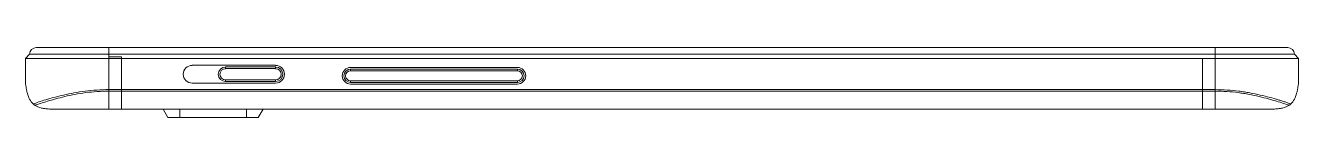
# Paper-space layout '_Right' of a CAD drawing. Header units: millimetres. Extents: x -76 to 76, y -1 to 7.
import ezdxf

# ---------------------------------------------------------------- set-up
doc = ezdxf.new("R2010")
doc.units = ezdxf.units.MM

psp = doc.layouts.new('_Right')

# ---------------------------------------------------------------- linework, layer by layer
at = {"color": 7, "linetype": 'Continuous', "lineweight": 15}
for p, q in [((-76.35, 6.1), (-75.85, 6.6)), ((-75.85, 6.6), (75.85, 6.6)), ((-75.05, 7.4), (75.05, 7.4)), ((-66.35, 2.14), (-66.35, 7.4)), ((-66.35, 6.3), (-64.85, 6.3)), ((-64.85, 2.14), (-64.85, 6.3)), ((66.35, 2.14), (66.35, 7.4)), ((75.85, 6.6), (76.35, 6.1)), ((-76.35, 3.16), (-76.35, 6.1)), ((76.35, 6.1), (-76.35, 6.1)), ((-66.35, 6.1), (-64.85, 6.1)), ((-46.35, 5.27), (-56.35, 5.27)), ((-52.35, 4.87), (-52.35, 5.07)), ((-52.35, 5.07), (-46.35, 5.07)), ((-46.35, 4.87), (-52.35, 4.87)), ((-46.35, 4.87), (-46.35, 5.07)), ((-17.35, 5.01), (-37.35, 5.01)), ((-37.35, 4.61), (-37.35, 4.81)), ((-37.35, 4.81), (-17.35, 4.81)), ((-17.35, 4.61), (-37.35, 4.61)), ((-17.35, 4.61), (-17.35, 4.81)), ((64.85, 2.14), (64.85, 6.1)), ((76.35, 6.1), (76.35, 3.16)), ((-56.35, 3.12), (-46.35, 3.12)), ((-52.35, 3.32), (-52.35, 3.52)), ((-52.35, 3.52), (-46.35, 3.52)), ((-46.35, 3.32), (-52.35, 3.32)), ((-46.35, 3.32), (-46.35, 3.52)), ((-37.35, 3.21), (-37.35, 3.41)), ((-37.35, 3.41), (-17.35, 3.41)), ((-17.35, 3.21), (-37.35, 3.21)), ((-17.35, 3.21), (-17.35, 3.41)), ((-66.35, 2.34), (66.35, 2.34)), ((-64.85, 2.14), (-66.35, 2.14)), ((64.85, 2.16), (-64.85, 2.16)), ((-37.35, 3.01), (-17.35, 3.01)), ((64.85, 2.14), (66.35, 2.14)), ((-73.34, 0), (-70.07, 0)), ((-69.98, 0), (-66.35, 0)), ((-64.85, 0), (64.85, 0)), ((-59.85, 0), (-59.27, -1)), ((-57.85, -1), (-57.85, 0)), ((-49.85, -1), (-49.85, 0)), ((-48.43, -1), (-47.85, 0)), ((66.35, 0), (69.98, 0)), ((70.07, 0), (73.34, 0)), ((-64.85, 0), (-66.35, 0)), ((-64.85, -0.02), (-66.35, -0.02)), ((-48.43, -1), (-59.27, -1)), ((64.85, 0), (66.35, 0)), ((64.85, -0.02), (66.35, -0.02))]:
    psp.add_line(p, q, dxfattribs=at)
for centre, radius, start, end in [((-75.05, 6.6), 0.8, 90, 180), ((75.05, 6.6), 0.8, 0, 90), ((-56.35, 4.19), 1.07, 90, 270), ((-52.35, 4.19), 0.872, 90, 270), ((-52.35, 4.19), 0.672, 90, 270), ((-46.35, 4.19), 1.07, 270, 90), ((-46.35, 4.19), 0.872, 270, 90), ((-46.35, 4.19), 0.672, 270, 90), ((-37.35, 4.01), 1, 90, 270), ((-37.35, 4.01), 0.8, 90, 270), ((-37.35, 4.01), 0.6, 90, 270), ((-17.35, 4.01), 1, 270, 90), ((-17.35, 4.01), 0.8, 270, 90), ((-17.35, 4.01), 0.6, 270, 90)]:
    psp.add_arc(centre, radius, start, end, dxfattribs=at)
for points, knots in [([(-75.43, 0.62), (-75.6, 0.77), (-75.74, 0.96), (-75.96, 1.39), (-76.05, 1.64), (-76.16, 2.02), (-76.19, 2.16), (-76.24, 2.42), (-76.26, 2.55), (-76.3, 2.8), (-76.32, 2.92), (-76.34, 3.05), (-76.34, 3.09), (-76.35, 3.14), (-76.35, 3.16), (-76.35, 3.16)], [0, 0, 0, 0, 0.25, 0.25, 0.5, 0.5, 0.625, 0.625, 0.75, 0.75, 0.875, 0.875, 0.9375, 0.9375, 1, 1, 1, 1]), ([(76.35, 3.16), (76.35, 3.16), (76.35, 3.14), (76.34, 3.09), (76.34, 3.05), (76.32, 2.92), (76.3, 2.8), (76.26, 2.55), (76.24, 2.42), (76.19, 2.16), (76.16, 2.03), (76.05, 1.64), (75.96, 1.4), (75.74, 0.96), (75.6, 0.77), (75.43, 0.62)], [0, 0, 0, 0, 0.0625, 0.0625, 0.125, 0.125, 0.25, 0.25, 0.375, 0.375, 0.5, 0.5, 0.75, 0.75, 1, 1, 1, 1]), ([(-75.43, 0.62), (-75.24, 0.69), (-75.01, 0.77), (-74.5, 0.94), (-74.21, 1.03), (-73.59, 1.22), (-73.26, 1.31), (-72.55, 1.51), (-72.17, 1.6), (-70.97, 1.88), (-70.12, 2.04), (-68.74, 2.22), (-68.27, 2.26), (-67.32, 2.33), (-66.84, 2.34), (-66.35, 2.34)], [0, 0, 0, 0, 0.125, 0.125, 0.25, 0.25, 0.375, 0.375, 0.5, 0.5, 0.75, 0.75, 0.875, 0.875, 1, 1, 1, 1]), ([(-66.35, 2.16), (-66.82, 2.16), (-67.29, 2.14), (-68.22, 2.08), (-68.68, 2.04), (-70.01, 1.86), (-70.85, 1.7), (-72.01, 1.42), (-72.38, 1.33), (-73.07, 1.14), (-73.39, 1.04), (-74, 0.86), (-74.28, 0.76), (-74.78, 0.59), (-75.01, 0.52), (-75.2, 0.44)], [0, 0, 0, 0, 0.125, 0.125, 0.25, 0.25, 0.5, 0.5, 0.625, 0.625, 0.75, 0.75, 0.875, 0.875, 1, 1, 1, 1]), ([(-66.35, 0), (-66.35, 0.03), (-66.35, 0.18), (-66.35, 0.63), (-66.35, 1.28), (-66.35, 1.83), (-66.35, 2.14)], [0, 0, 0, 0, 0.283277, 0.565486, 0.784394, 1, 1, 1, 1]), ([(-64.85, 0), (-64.85, 0.03), (-64.85, 0.18), (-64.85, 0.63), (-64.85, 1.28), (-64.85, 1.83), (-64.85, 2.14)], [0, 0, 0, 0, 0.283277, 0.565486, 0.784394, 1, 1, 1, 1]), ([(64.85, 0), (64.85, 0.03), (64.85, 0.18), (64.85, 0.63), (64.85, 1.28), (64.85, 1.83), (64.85, 2.14)], [0, 0, 0, 0, 0.283277, 0.565486, 0.784394, 1, 1, 1, 1]), ([(66.35, 2.34), (67.32, 2.34), (68.27, 2.28), (69.41, 2.13), (69.64, 2.1), (70.09, 2.03), (70.31, 1.99), (70.95, 1.87), (71.37, 1.78), (72.16, 1.6), (72.55, 1.51), (73.26, 1.31), (73.59, 1.22), (74.05, 1.08), (74.2, 1.03), (74.48, 0.94), (74.62, 0.9), (75.01, 0.77), (75.24, 0.69), (75.43, 0.62)], [0, 0, 0, 0, 0.25, 0.25, 0.3125, 0.3125, 0.375, 0.375, 0.5, 0.5, 0.625, 0.625, 0.75, 0.75, 0.8125, 0.8125, 0.875, 0.875, 1, 1, 1, 1]), ([(75.2, 0.44), (75.01, 0.52), (74.78, 0.59), (74.28, 0.77), (74, 0.86), (73.39, 1.04), (73.07, 1.14), (72.38, 1.33), (72, 1.42), (71.23, 1.61), (70.83, 1.69), (70.2, 1.81), (69.99, 1.85), (69.55, 1.92), (69.33, 1.95), (68.21, 2.1), (67.3, 2.16), (66.35, 2.16)], [0, 0, 0, 0, 0.125, 0.125, 0.25, 0.25, 0.375, 0.375, 0.5, 0.5, 0.625, 0.625, 0.6875, 0.6875, 0.75, 0.75, 1, 1, 1, 1]), ([(66.35, 0), (66.35, 0.03), (66.35, 0.18), (66.35, 0.63), (66.35, 1.28), (66.35, 1.83), (66.35, 2.14)], [0, 0, 0, 0, 0.283277, 0.565486, 0.784394, 1, 1, 1, 1]), ([(-75.2, 0.44), (-75.21, 0.45), (-75.23, 0.46), (-75.27, 0.49), (-75.3, 0.51), (-75.35, 0.55), (-75.37, 0.57), (-75.41, 0.6), (-75.42, 0.61), (-75.43, 0.62)], [0, 0, 0, 0, 0.25, 0.25, 0.5, 0.5, 0.75, 0.75, 1, 1, 1, 1]), ([(-75.2, 0.44), (-74.99, 0.3), (-74.73, 0.2), (-74.26, 0.09), (-74.09, 0.07), (-73.82, 0.03), (-73.72, 0.02), (-73.53, 0.01), (-73.43, 0), (-73.34, 0)], [0, 0, 0, 0, 0.5, 0.5, 0.75, 0.75, 0.875, 0.875, 1, 1, 1, 1]), ([(-70.07, 0), (-70.05, 0), (-70.02, 0), (-69.99, 0), (-69.98, 0)], [0, 0, 0, 0, 0.5015431, 1, 1, 1, 1]), ([(66.35, 0.24), (66.35, 0.22), (66.35, 0.18), (66.35, 0.12), (66.35, 0.08), (66.35, 0.04), (66.35, 0.02), (66.35, 0.02)], [0, 0, 0, 0, 0.194375, 0.391503, 0.591445, 0.794259, 1, 1, 1, 1]), ([(69.98, 0), (69.99, 0), (70.02, 0), (70.05, 0), (70.07, 0)], [0, 0, 0, 0, 0.498457, 1, 1, 1, 1]), ([(73.34, 0), (73.43, 0), (73.53, 0.01), (73.72, 0.02), (73.82, 0.03), (74.09, 0.07), (74.26, 0.09), (74.73, 0.2), (74.99, 0.3), (75.2, 0.44)], [0, 0, 0, 0, 0.125, 0.125, 0.25, 0.25, 0.5, 0.5, 1, 1, 1, 1]), ([(75.43, 0.62), (75.42, 0.61), (75.41, 0.6), (75.37, 0.57), (75.35, 0.55), (75.3, 0.51), (75.27, 0.49), (75.23, 0.46), (75.21, 0.45), (75.2, 0.44)], [0, 0, 0, 0, 0.25, 0.25, 0.5, 0.5, 0.75, 0.75, 1, 1, 1, 1])]:
    psp.add_open_spline(points, degree=3, knots=knots, dxfattribs=at)
psp.add_open_spline([(64.85, 0.02), (64.85, 0.14), (64.85, 0.75), (64.85, 2.16)], degree=3, dxfattribs=at)

doc.saveas('drawing.dxf')
